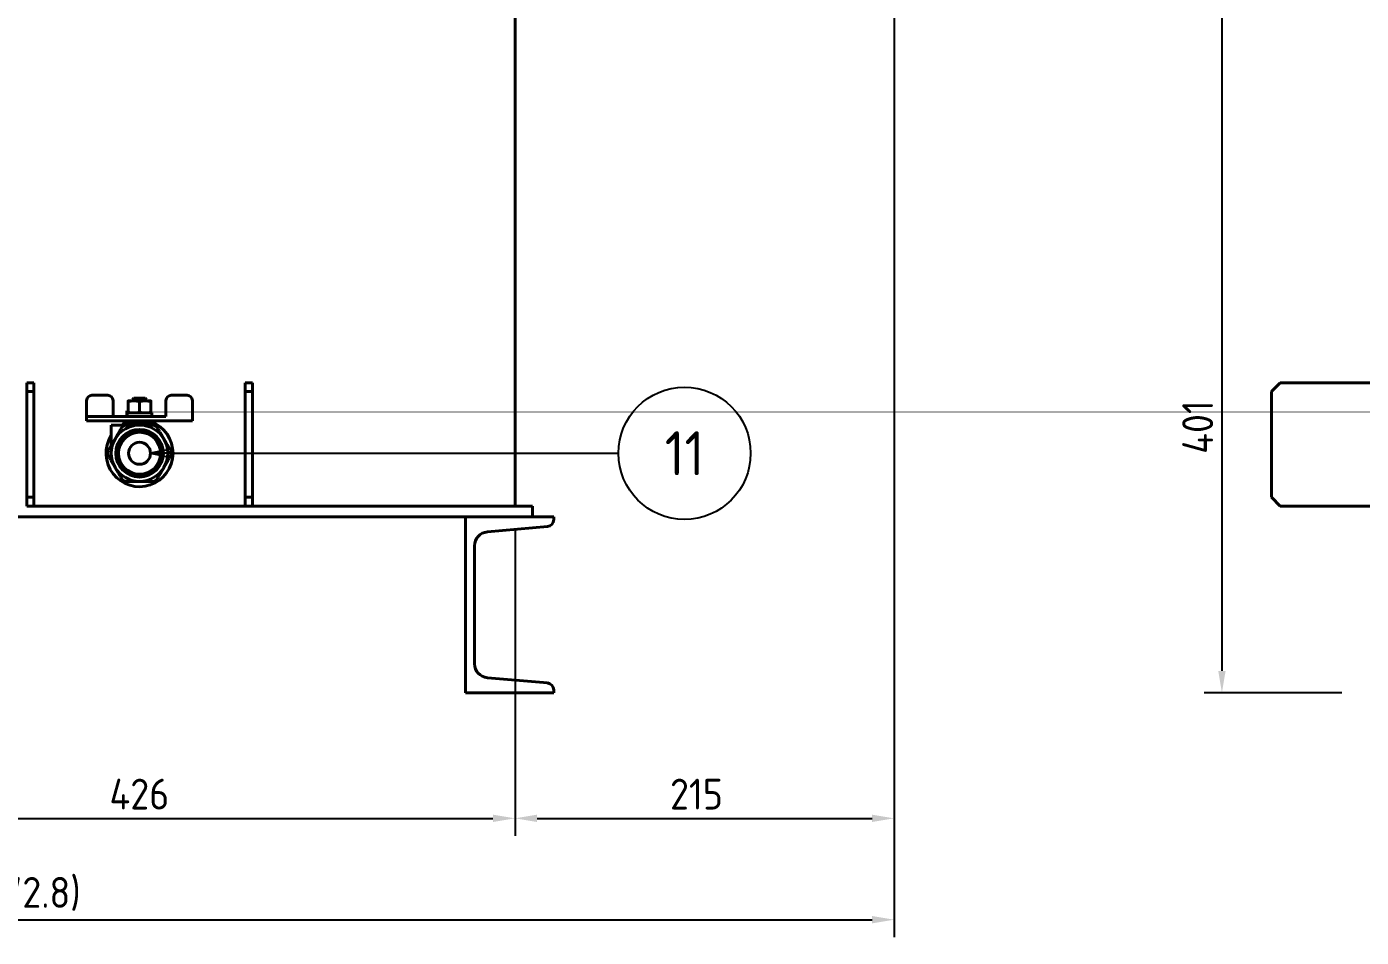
# Model space of a CAD drawing. Header units: millimetres. Extents: x 0 to 5945, y 0 to 4205.
# Drawn here: x 3678 to 4435, y 1104 to 1621 of the extents above; entities that cross this region are included whole.
import ezdxf

# ---------------------------------------------------------------- set-up
doc = ezdxf.new("R2010")
doc.units = ezdxf.units.MM
doc.header["$LTSCALE"] = 5
for name, color, linetype, lineweight in [('가시적인 것(ISO)', 3, 'Continuous', 40), ('기호(ISO)', 5, 'Continuous', 25), ('치수(ISO)', 2, 'Continuous', 25)]:
    doc.layers.add(name, color=color, linetype=linetype, lineweight=lineweight)
doc.styles.add('부품번호텍스트_PSTEK_POSCO', font='isocp.shx')
doc.styles.add('치수 텍스트_PSTEK_POSCO', font='isocp.shx')
doc.dimstyles.new('치수_PSTEK_POSCO', dxfattribs={"dimscale": 5, "dimtxt": 3.5, "dimasz": 2.5, "dimexe": 2, "dimexo": 2.5, "dimgap": 1, "dimtad": 1, "dimrnd": 1e-08, "dimdsep": 46, "dimtxsty": '치수 텍스트_PSTEK_POSCO', "dimcen": 0.09, "dimdle": 10, "dimclrd": 7, "dimclre": 7, "dimclrt": 2, "dimadec": 1, "dimazin": 2, "dimtfac": 1, "dimtmove": 0, "dimatfit": 3, "dimfxl": 0, "dimtolj": 1, "dimlwd": -1, "dimlwe": -1, "dimarcsym": 0})

# ---------------------------------------------------------------- blocks, each defined once
blk = doc.blocks.new('*D56')
at = {"layer": 'Defpoints', "color": 0}
for p in [(4516.87, 1643.72), (4356.32, 1242.72), (4436.87, 1242.72)]:
    blk.add_point(p, dxfattribs=at)
at = {"layer": '치수(ISO)', "color": 7}
for p, q in [((4504.37, 1643.72), (4346.32, 1643.72)), ((4356.32, 1631.22), (4356.32, 1255.22)), ((4424.37, 1242.72), (4346.32, 1242.72))]:
    blk.add_line(p, q, dxfattribs=at)
for points in [[(4354.24, 1631.22), (4358.41, 1631.22), (4356.32, 1643.72)], [(4354.24, 1255.22), (4358.41, 1255.22), (4356.32, 1242.72)]]:
    blk.add_solid(points, dxfattribs=at)
at = {"layer": '치수(ISO)', "color": 2, "insert": (4342.57, 1378.35), "char_height": 17.5, "attachment_point": 4, "rotation": 90, "style": '치수 텍스트_PSTEK_POSCO'}
blk.add_mtext('\\A1;401', dxfattribs=at)
blk = doc.blocks.new('*D59')
at = {"layer": 'Defpoints', "color": 0}
for p in [(3529.34, 1348.72), (3955.34, 1348.72), (3955.34, 1171.54)]:
    blk.add_point(p, dxfattribs=at)
at = {"layer": '치수(ISO)', "color": 7}
for p, q in [((3529.34, 1336.22), (3529.34, 1161.54)), ((3955.34, 1336.22), (3955.34, 1161.54)), ((3541.84, 1171.54), (3942.84, 1171.54))]:
    blk.add_line(p, q, dxfattribs=at)
for points in [[(3541.84, 1173.62), (3541.84, 1169.45), (3529.34, 1171.54)], [(3942.84, 1173.62), (3942.84, 1169.45), (3955.34, 1171.54)]]:
    blk.add_solid(points, dxfattribs=at)
at = {"layer": '치수(ISO)', "color": 2, "insert": (3725.28, 1185.29), "char_height": 17.5, "attachment_point": 4, "style": '치수 텍스트_PSTEK_POSCO'}
blk.add_mtext('\\A1;426', dxfattribs=at)
blk = doc.blocks.new('*D60')
at = {"layer": 'Defpoints', "color": 0}
for p in [(4170.34, 1643.72), (3955.34, 1348.72), (4170.34, 1171.54)]:
    blk.add_point(p, dxfattribs=at)
at = {"layer": '치수(ISO)', "color": 7}
for p, q in [((4170.34, 1631.22), (4170.34, 1161.54)), ((3955.34, 1336.22), (3955.34, 1161.54)), ((3967.84, 1171.54), (4157.84, 1171.54))]:
    blk.add_line(p, q, dxfattribs=at)
for points in [[(3967.84, 1173.62), (3967.84, 1169.45), (3955.34, 1171.54)], [(4157.84, 1173.62), (4157.84, 1169.45), (4170.34, 1171.54)]]:
    blk.add_solid(points, dxfattribs=at)
at = {"layer": '치수(ISO)', "color": 2, "insert": (4043.26, 1185.29), "char_height": 17.5, "attachment_point": 4, "style": '치수 텍스트_PSTEK_POSCO'}
blk.add_mtext('\\A1;215', dxfattribs=at)
blk = doc.blocks.new('*D66')
at = {"layer": 'Defpoints', "color": 0}
for p in [(4170.34, 1643.72), (3197.54, 1411.38), (4170.34, 1114.02)]:
    blk.add_point(p, dxfattribs=at)
at = {"layer": '치수(ISO)', "color": 7}
for p, q in [((4170.34, 1631.22), (4170.34, 1104.02)), ((3197.54, 1398.88), (3197.54, 1104.02)), ((3210.04, 1114.02), (4157.84, 1114.02))]:
    blk.add_line(p, q, dxfattribs=at)
for points in [[(3210.04, 1116.11), (3210.04, 1111.94), (3197.54, 1114.02)], [(4157.84, 1116.11), (4157.84, 1111.94), (4170.34, 1114.02)]]:
    blk.add_solid(points, dxfattribs=at)
at = {"layer": '치수(ISO)', "color": 2, "insert": (3647.42, 1128.65), "char_height": 17.5, "attachment_point": 4, "style": '치수 텍스트_PSTEK_POSCO'}
blk.add_mtext('\\A1;(972.8)', dxfattribs=at)
blk = doc.blocks.new('품번기호9')
at = {"layer": '기호(ISO)', "color": 7}
for p, q in [((752.22, 276.24), (749.72, 275.74)), ((752.22, 275.74), (749.72, 275.74)), ((749.72, 275.74), (752.22, 275.24)), ((752.22, 275.24), (752.22, 276.24)), ((752.22, 275.74), (802.8, 275.74))]:
    blk.add_line(p, q, dxfattribs=at)
at = {"layer": '기호(ISO)', "color": 7, "flags": 128}
blk.add_lwpolyline([(752.22, 276.24), (749.72, 275.74)], dxfattribs=at)
at = {"layer": '기호(ISO)'}
blk.add_circle((810.3, 275.74), 7.5, dxfattribs=at)
at = {"layer": '기호(ISO)', "color": 7}
blk.add_solid([(752.22, 276.24), (749.72, 275.74), (752.22, 275.24), (752.22, 276.24)], dxfattribs=at)
at = {"layer": '기호(ISO)', "color": 7, "insert": (810.3, 275.74), "char_height": 5, "attachment_point": 5, "style": '부품번호텍스트_PSTEK_POSCO'}
blk.add_mtext('11', dxfattribs=at)

msp = doc.modelspace()

# ---------------------------------------------------------------- linework, layer by layer
at = {"layer": '가시적인 것(ISO)'}
for p, q in [((3955.343, 1348.721), (3955.343, 1787.721)), ((3678.343, 1418.721), (3678.343, 1413.721)), ((3682.343, 1418.721), (3678.343, 1418.721)), ((3682.343, 1413.721), (3682.343, 1418.721)), ((3802.343, 1418.721), (3802.343, 1413.721)), ((3806.343, 1418.721), (3802.343, 1418.721)), ((3806.343, 1413.721), (3806.343, 1418.721)), ((4384.374, 1413.721), (4389.374, 1418.721)), ((4504.374, 1418.721), (4389.374, 1418.721)), ((3678.343, 1413.721), (3682.343, 1413.721)), ((3678.343, 1413.721), (3678.343, 1353.721)), ((3682.343, 1353.721), (3682.343, 1413.721)), ((3712.343, 1399.621), (3712.343, 1408.621)), ((3715.343, 1411.621), (3724.343, 1411.621)), ((3727.343, 1399.621), (3727.343, 1408.621)), ((3735.843, 1408.421), (3739.093, 1408.421)), ((3735.843, 1408.152), (3735.843, 1401.891)), ((3739.11, 1410.021), (3738.343, 1409.254)), ((3738.343, 1409.254), (3746.343, 1409.254)), ((3738.343, 1409.254), (3738.343, 1408.421)), ((3739.093, 1408.421), (3745.593, 1408.421)), ((3739.11, 1410.021), (3745.576, 1410.021)), ((3742.343, 1408.152), (3742.343, 1401.891)), ((3745.576, 1410.021), (3746.343, 1409.254)), ((3745.593, 1408.421), (3748.843, 1408.421)), ((3746.343, 1409.254), (3746.343, 1408.421)), ((3748.843, 1408.152), (3748.843, 1401.891)), ((3757.343, 1399.621), (3757.343, 1408.621)), ((3760.343, 1411.621), (3769.343, 1411.621)), ((3772.343, 1397.121), (3772.343, 1408.621)), ((3802.343, 1413.721), (3806.343, 1413.721)), ((3802.343, 1413.721), (3802.343, 1353.721)), ((3806.343, 1353.721), (3806.343, 1413.721)), ((4384.374, 1353.721), (4384.374, 1413.721)), ((3735.843, 1402.721), (3735.143, 1402.721)), ((3735.143, 1399.621), (3735.143, 1402.721)), ((3735.343, 1401.621), (3749.343, 1401.621)), ((3735.343, 1401.621), (3735.343, 1399.621)), ((3749.343, 1401.621), (3749.343, 1399.621)), ((3712.343, 1399.621), (3712.343, 1397.121)), ((3712.343, 1399.621), (3757.343, 1399.621)), ((3772.343, 1397.121), (3712.343, 1397.121)), ((3732.843, 1394.721), (3726.343, 1394.721)), ((3726.343, 1383.008), (3726.343, 1394.721)), ((3732.843, 1393.916), (3732.843, 1394.721)), ((3735.143, 1394.721), (3735.143, 1397.121)), ((3735.943, 1397.121), (3735.843, 1397.021)), ((3735.843, 1397.021), (3748.843, 1397.021)), ((3735.843, 1397.021), (3735.843, 1396.021)), ((3735.843, 1396.021), (3748.843, 1396.021)), ((3735.943, 1395.921), (3735.843, 1396.021)), ((3735.943, 1395.921), (3735.843, 1395.821)), ((3735.843, 1395.821), (3748.843, 1395.821)), ((3735.843, 1395.821), (3735.843, 1394.821)), ((3735.843, 1394.821), (3748.843, 1394.821)), ((3735.943, 1394.721), (3735.843, 1394.821)), ((3735.943, 1395.921), (3748.743, 1395.921)), ((3748.743, 1397.121), (3748.843, 1397.021)), ((3748.743, 1395.921), (3748.843, 1396.021)), ((3748.743, 1395.921), (3748.843, 1395.821)), ((3748.743, 1394.721), (3748.843, 1394.821)), ((3748.843, 1397.021), (3748.843, 1396.021)), ((3748.843, 1395.821), (3748.843, 1394.821)), ((3682.343, 1353.721), (3678.343, 1353.721)), ((3678.343, 1353.721), (3678.343, 1348.721)), ((3678.343, 1348.721), (3682.343, 1348.721)), ((3682.343, 1348.721), (3682.343, 1353.721)), ((3802.343, 1348.721), (3682.343, 1348.721)), ((3806.343, 1353.721), (3802.343, 1353.721)), ((3802.343, 1353.721), (3802.343, 1348.721)), ((3802.343, 1348.721), (3806.343, 1348.721)), ((3806.343, 1348.721), (3806.343, 1353.721)), ((3965.343, 1348.721), (3806.343, 1348.721)), ((3965.343, 1342.721), (3965.343, 1348.721)), ((4389.374, 1348.721), (4384.374, 1353.721)), ((4494.374, 1348.721), (4389.374, 1348.721)), ((3557.343, 1342.721), (3927.343, 1342.721)), ((3927.343, 1242.721), (3927.343, 1342.721)), ((3927.343, 1342.721), (3977.343, 1342.721)), ((3977.343, 1342.721), (3977.343, 1341.074)), ((3973.692, 1337.089), (3939.646, 1334.11)), ((3932.343, 1326.141), (3932.343, 1259.302)), ((3939.646, 1251.332), (3973.692, 1248.353)), ((3977.343, 1242.721), (3927.343, 1242.721)), ((3977.343, 1244.369), (3977.343, 1242.721))]:
    msp.add_line(p, q, dxfattribs=at)
for radius in [13.517, 12.318, 11.887, 6.25]:
    msp.add_circle((3742.343, 1378.721), radius, dxfattribs=at)
for centre, radius, start, end in [((3715.343, 1408.621), 3, 90, 180), ((3724.343, 1408.621), 3, 0, 90), ((3760.343, 1408.621), 3, 90, 180), ((3769.343, 1408.621), 3, 0, 90), ((3742.343, 1378.721), 19, 147.363102, 69.99481), ((3742.343, 1378.721), 16, 90, 150), ((3742.343, 1378.721), 19, 112.268495, 122.636898), ((3742.343, 1378.721), 17.92, 116.765501, 123.234499), ((3742.343, 1378.721), 16, 30, 90), ((3742.343, 1378.721), 17.92, 56.765501, 63.234499), ((3742.343, 1378.721), 16, 150, 210), ((3742.343, 1378.721), 16, 330, 30), ((3742.343, 1378.721), 17.92, 176.765501, 183.234499), ((3742.343, 1378.721), 17.92, 356.765501, 3.234499), ((3742.343, 1378.721), 16, 210, 270), ((3742.343, 1378.721), 16, 270, 330), ((3742.343, 1378.721), 17.92, 236.765501, 243.234499), ((3742.343, 1378.721), 17.92, 296.765501, 303.234499), ((3973.343, 1341.074), 4, 275, 0), ((3940.343, 1326.141), 8, 95, 180), ((3940.343, 1259.302), 8, 180, 265), ((3973.343, 1244.369), 4, 0, 85)]:
    msp.add_arc(centre, radius, start, end, dxfattribs=at)
for points, weights in [([(3735.843, 1408.421), (3735.843, 1408.421), (3735.843, 1408.152)], [1, 1.04314139574, 1.01001874936]), ([(3735.843, 1408.152), (3737.585, 1408.421), (3739.093, 1408.421)], [1.01001874936, 1.04314139574, 1]), ([(3739.093, 1408.421), (3740.602, 1408.421), (3742.343, 1408.152)], [1, 1.04314139574, 1.01001874936]), ([(3742.343, 1408.152), (3744.085, 1408.421), (3745.593, 1408.421)], [1.01001874936, 1.04314139574, 1]), ([(3745.593, 1408.421), (3747.102, 1408.421), (3748.843, 1408.152)], [1, 1.04314139574, 1.01001874936]), ([(3748.843, 1408.152), (3748.843, 1408.421), (3748.843, 1408.421)], [1.01001874936, 1.04314139574, 1]), ([(3735.843, 1401.891), (3735.843, 1401.621), (3735.843, 1401.621)], [1.01001874936, 1.04314139574, 1]), ([(3739.093, 1401.621), (3737.585, 1401.621), (3735.843, 1401.891)], [1, 1.04314139574, 1.01001874936]), ([(3742.343, 1401.891), (3740.602, 1401.621), (3739.093, 1401.621)], [1.01001874936, 1.04314139574, 1]), ([(3745.593, 1401.621), (3744.085, 1401.621), (3742.343, 1401.891)], [1, 1.04314139574, 1.01001874936]), ([(3748.843, 1401.891), (3747.102, 1401.621), (3745.593, 1401.621)], [1.01001874936, 1.04314139574, 1]), ([(3748.843, 1401.621), (3748.843, 1401.621), (3748.843, 1401.891)], [1, 1.04314139574, 1.01001874936]), ([(3732.522, 1393.71), (3730.39, 1390.018), (3728.487, 1386.721)], [1, 1.0295630141, 1]), ([(3742.343, 1394.721), (3738.537, 1394.721), (3734.273, 1394.721)], [1, 1.0295630141, 1]), ([(3750.413, 1394.721), (3746.15, 1394.721), (3742.343, 1394.721)], [1, 1.0295630141, 1]), ([(3756.2, 1386.721), (3754.296, 1390.018), (3752.165, 1393.71)], [1, 1.0295630141, 1]), ([(3728.487, 1386.721), (3726.584, 1383.425), (3724.452, 1379.732)], [1, 1.0295630141, 1]), ([(3760.235, 1379.732), (3758.103, 1383.425), (3756.2, 1386.721)], [1, 1.0295630141, 1]), ([(3724.452, 1377.71), (3726.584, 1374.018), (3728.487, 1370.721)], [1, 1.0295630141, 1]), ([(3728.487, 1370.721), (3730.39, 1367.425), (3732.522, 1363.732)], [1, 1.0295630141, 1]), ([(3752.165, 1363.732), (3754.296, 1367.425), (3756.2, 1370.721)], [1, 1.0295630141, 1]), ([(3756.2, 1370.721), (3758.103, 1374.018), (3760.235, 1377.71)], [1, 1.0295630141, 1]), ([(3734.273, 1362.721), (3738.537, 1362.721), (3742.343, 1362.721)], [1, 1.0295630141, 1]), ([(3742.343, 1362.721), (3746.15, 1362.721), (3750.413, 1362.721)], [1, 1.0295630141, 1])]:
    msp.add_rational_spline(points, weights, degree=2, dxfattribs=at)

# ---------------------------------------------------------------- block references
at = {"layer": '기호(ISO)', "xscale": 5, "yscale": 5, "zscale": 5}
msp.add_blockref('품번기호9', (0, 0), dxfattribs=at)

# ---------------------------------------------------------------- dimensions: what is measured, and where the dimension line sits
at = {"layer": '치수(ISO)', "color": 7}
dim = msp.add_linear_dim(base=(4170.343, 1114.024), p1=(3197.543, 1411.381), p2=(4170.343, 1643.721), angle=180, text='(<>)', dimstyle='치수_PSTEK_POSCO', override={"dimgap": 1, "dimdec": 2, "dimtol": 0, "dimlim": 0, "dimtp": 0, "dimtm": 0, "dimtdec": 2, "dimtofl": 0, "dimatfit": 1}, dxfattribs=at)
dim.commit()
dim.dimension.update_dxf_attribs({"geometry": '*D66', "text_midpoint": (3678.943, 1114.024), "dimtype": 160})
for base, p1, p2, angle, picture, middle in [((4170.343, 1171.538), (3955.343, 1348.721), (4170.343, 1643.721), 180, '*D60', (4057.843, 1171.538)), ((4356.324, 1242.721), (4516.874, 1643.721), (4436.874, 1242.721), 270, '*D56', (4356.324, 1393.221)), ((3955.343, 1171.538), (3529.343, 1348.721), (3955.343, 1348.721), 180, '*D59', (3742.343, 1171.538))]:
    dim = msp.add_linear_dim(base=base, p1=p1, p2=p2, angle=angle, dimstyle='치수_PSTEK_POSCO', override={"dimdec": 2, "dimtp": 0, "dimtm": 0, "dimtdec": 2, "dimtofl": 0, "dimatfit": 1}, dxfattribs=at)
    dim.commit()
    dim.dimension.update_dxf_attribs({"geometry": picture, "text_midpoint": middle, "dimtype": 160})

doc.saveas('drawing.dxf')
